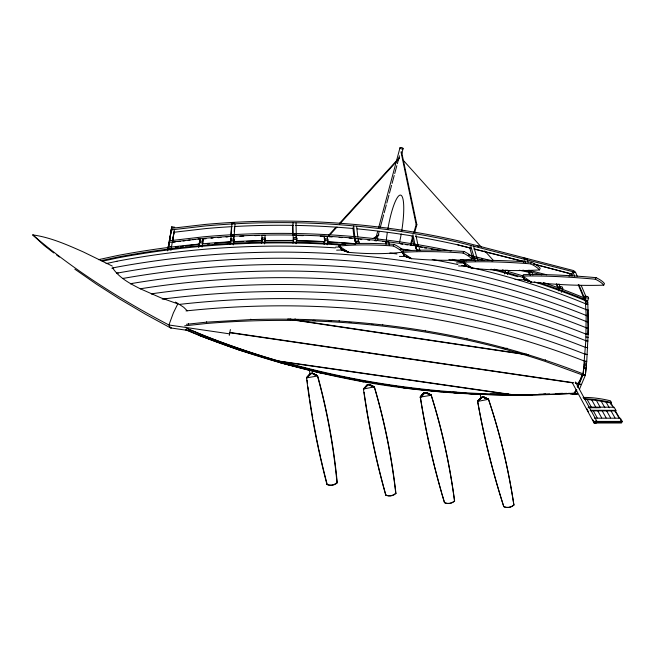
<?xml version="1.0" encoding="UTF-8"?>
<svg xmlns="http://www.w3.org/2000/svg" width="655" height="655" viewBox="0 0 655 655"><rect width="100%" height="100%" fill="white"/><g stroke="black" fill="none" stroke-linecap="round" stroke-linejoin="round"><path stroke-width="0.98" d="M588.436 328.065L587.781 302.192L587.543 301.308L585.349 300.85L586.168 315.301L585.832 340.559L583.089 374.734L579.233 383.928L581.501 384.395L585.357 375.209L586.741 361.421L588.436 328.065L586.209 327.606M264.947 239.28L265.062 235.366L261.935 235.399M264.546 243.881L265.398 238.273L262.295 237.781L261.288 242.768M261.861 241.654L261.967 235.317M261.435 243.398L262.295 237.781M587.862 333.919L587.92 310.314M186.454 324.307L206.612 322.145L250.799 319.583L250.816 319.149M233.483 240.18L233.761 236.578M234.187 231.518L234.547 226.769M233.696 241.318L234.064 236.414L230.953 236.635M235.03 224.166L234.171 235.53L231.084 235.047L232.075 222.733L234.089 223.06M233.237 244.896L234.089 239.329L230.969 238.838L230.249 242.784M230.756 235.775L231.526 226.286M230.765 242.899L231.059 236.553M230.118 244.413L230.969 238.838M585.357 375.209L583.089 374.734L585.357 375.2L586.381 365.244L585.889 363.263M206.612 322.145L206.661 321.703M202.346 243.382L202.952 238.461L203.312 240.229M202.329 244.381L202.551 242.579M202.772 240.77L203.001 238.969L206.006 238.707M202.043 247.033L202.911 241.425L199.775 240.942L198.743 247.549M188.378 324.094L188.435 323.66M199.235 243.742L199.865 238.821M199.538 245.085L200.021 238.731L198.039 238.993M524.041 278.023L524.598 279.759L531.344 282.092A1964.378 663.81 48.1 0 0 603.713 285.171L604.483 283.615A11.061 3.185 25 0 0 597 278.088L596.034 277.654A1226.807 184.08 20.7 0 0 523.402 274.642L522.682 276.05L524.139 279.194M465.451 265.406L463.707 262.172L464.452 260.755A1214.337 181.222 21.1 0 1 531.467 262.287L532.425 262.721A11.045 3.087 26.1 0 1 540.219 268.362L539.417 269.934A2198.933 621.276 47.2 0 1 472.673 268.329L465.926 265.987L465.345 264.235M403.079 250.988A1196.145 174.263 21.8 0 1 463.896 251.454L464.837 251.888A11.037 2.907 27.3 0 1 472.943 257.611L472.116 259.192A2433.341 563.668 45.7 0 1 411.553 258.643L404.831 256.293L404.225 254.525M167.631 250.865L168.36 246.223L171.495 246.706M168.163 248.351L168.892 243.717M169.023 245.011L169.317 243.046M169.612 241.081L169.899 239.116M170.194 237.159L171.512 228.317L205.474 224.411A551.002 364.286 -0.8 0 1 458.394 240.819L573.796 270.638L575.082 272.259L458.803 242.366A552.05 364.475 -0.8 0 0 205.293 225.95L171.233 229.905M169.006 245.412L169.293 243.447M169.588 241.49L171.774 226.786L174.811 227.26M230.388 329.563L229.275 335.376M170.922 250.349L172.249 242.375M172.74 240.974L174.107 231.739M354.764 241.196L355.198 238.543L358.277 238.829L358.613 241.769M172.511 240.827L174.369 229.856M172.625 240.442L173.984 232.451M202.403 244.413L202.911 241.425M171.774 226.786L168.081 247.852L171.217 248.343M168.155 247.958L171.111 230.969M233.532 242.35L234.089 239.329M264.997 240.27L265.398 238.273M293.153 240.614L293.808 237.642L296.895 238.133L296.052 243.709M292.957 243.226L293.808 237.642M296.461 240.107L296.895 238.133M324.004 242.8L324.954 238.813L328.024 239.304L327.197 244.839M324.119 244.356L324.954 238.813M355.485 244.192L356.238 241.245L359.292 241.736L359.48 243.357L356.418 242.866L356.238 241.245M375.577 239.206L377.681 231.338M378.729 227.408L399.992 147.776M378.385 234.531L379.18 231.583M380.227 227.645L383.658 214.856M384.182 212.883L386.294 205.015M386.818 203.05L388.931 195.182M389.455 193.209L391.567 185.34M392.091 183.375L394.204 175.499M394.728 173.534L396.84 165.666M397.364 163.693L399.476 155.825M401.769 153.581L403.087 148.669A1.613 0.663 14.6 0 0 400.991 147.465A1.613 0.663 14.6 0 0 400.541 148.538A1.613 0.663 14.6 0 0 403.087 148.669M415.491 247.729L415.974 246.002L418.971 246.46L419.781 250.398M410.505 244.299L412.486 237.421M413.894 232.509L416.162 224.64L400.999 151.903M411.201 244.413L412.896 238.518M414.599 232.615L416.867 224.755L401.621 152.009M481.048 397.47L477.642 401.433A1172.27 838.695 22.7 0 0 503.752 506.528L504.645 507.085A9.686 9.366 45.7 0 0 513.905 505.062A630.241 527.209 -69.2 0 0 488.581 399.591L483.562 396.889L480.942 397.626L483.513 396.873L487.762 399.19M504.497 273.896L505.832 270.048M507.437 274.363L508.788 270.515L506.814 270.204M558.543 288.282L559.264 286.399L562.154 286.857L562.817 288.536L561.368 292.302M558.838 290.91L559.927 288.077L559.264 286.399M569.072 276.279L570.178 273.438M571.086 276.009L572.429 272.455M473.802 258.84L474.154 257.955L474.941 260.69M583.924 298.958L585.062 296.125L587.92 296.576L588.649 298.262L587.126 302.045M584.645 300.645L585.775 297.812L585.062 296.125M575.786 390.192L574.828 393.319C503.769 397.724 432.234 394.089 362.117 381.595M577.276 386.63L582.058 375.2M574.828 393.319L576.318 389.75M577.44 387.08L582.606 374.75M576.785 389.774L575.262 393.409L568.712 393.409L573.076 394.138L577.514 393.868L575.262 393.409L577.514 393.868L572.061 393.688M577.923 387.048L579.069 384.329L578.602 382.34M579.421 389.332L581.329 384.796L579.069 384.329M473.753 259.724L474.466 258.054L477.331 258.725L477.814 260.379M594.519 423.015L595.215 421.411L622.25 421.411L621.529 423.007L594.519 423.015L592.775 419.79M599.26 422.434L599.456 421.992M610.706 404.029L611.402 402.448L610.468 400.819A86.329 51.327 25.8 0 0 586.692 397.446L583.048 397.429M603.738 422.434L603.935 421.992M608.208 422.434L608.405 421.992M615.217 411.938L615.921 410.349L614.128 407.214L588.436 407.123M612.671 422.434L612.867 421.992M617.125 422.434L617.321 421.992M620.391 419.585L621.562 422.434L594.773 422.442M524.025 278.817L522.682 276.05L531.344 282.092L524.909 279.914L522.682 276.05A1227.38 183.203 20.7 0 1 595.264 279.21L596.034 277.654M465.328 265.038L463.707 262.172L472.673 268.329L466.245 266.151L463.707 262.172A1214.91 180.289 21.2 0 1 530.656 263.859L531.467 262.287M528.544 273.2L528.994 272.349L519.333 270.22M341.427 249.399L339.094 246.051L348.624 252.339L342.278 250.153L339.094 246.051A1174.407 162.448 22.6 0 1 393.221 245.977L394.154 246.411A11.053 2.645 28.3 0 1 402.571 252.191A2662.51 495.966 43.8 0 1 348.624 252.339L341.935 249.989L339.094 246.051L339.888 244.618A1173.842 163.488 22.5 0 1 394.089 244.381L395.022 244.823A11.045 2.661 28.3 0 1 403.423 250.611L402.301 252.412A1196.718 173.28 21.8 0 1 463.052 253.035L463.896 251.454M393.221 245.977L394.089 244.381M310.093 373.997C310.421 372.564 313.835 373.8 312.623 373.227L310.11 373.825L306.532 377.861A1151.981 866.467 22 0 0 326.902 484.307L327.213 484.512A1149.721 865.14 22 0 1 322.71 466.499M479.435 399.763L481.138 397.781M503.81 506.7A1169.969 837.458 22.7 0 1 477.732 401.744L481.089 397.438M422.475 395.645L420.264 397.118C423.122 391.035 427.355 391.944 431.252 395.26A635.571 521.118 -67.7 0 1 454.619 501.075A9.604 9.424 62.5 0 1 445.384 503.114L444.426 502.541A1162.003 846.227 22.6 0 1 420.264 397.118L423.752 393.098L420.436 397.429A1159.735 844.966 22.6 0 0 426.708 432.046M364.835 388.047L367.168 385.377M306.859 378.205L306.532 377.861L310.126 373.792M428.657 394.408L431.252 395.26L420.264 397.118L423.941 392.984M513.905 505.062L513.856 504.89A631.101 527.799 -69.2 0 0 488.507 399.28L477.642 401.433L481.294 397.323M369.674 384.788L367.136 384.894L363.419 389.054A1155.526 855.569 22.4 0 0 385.68 494.943L386.712 495.524A9.612 9.424 -85.3 0 0 395.947 493.461A642.227 515.837 -66.3 0 0 374.48 387.187L369.445 384.452L374.48 387.187L372.769 386.614M326.902 484.307L328.016 484.905A9.702 9.366 -69.9 0 0 337.268 482.817A650.071 511.088 -65 0 0 317.683 375.978L306.532 377.861L310.29 373.669M329.432 235.35L336.998 227.039M339.74 224.01L399.525 158.273M328.343 235.595L335.909 227.285M339.347 223.511L399.173 157.798M337.268 482.817L336.981 482.604A650.996 511.62 -65 0 0 317.372 375.626L311.567 373.26L306.532 377.861L310.535 373.546M367.389 384.78L363.664 389.381M423.752 393.098L424.08 393.409L420.436 397.429L423.13 394.736M454.619 501.075L454.496 500.895A636.447 521.683 -67.7 0 0 431.096 394.949L425.259 392.591L420.264 397.118L424.211 392.869M483.513 396.873L488.507 399.28L482.629 396.938L477.642 401.433L481.572 397.208M306.532 377.861L311.567 373.26M420.264 397.118L425.259 392.591M477.642 401.433L482.629 396.938M369.379 384.444L374.251 386.859L368.429 384.501L363.419 389.054L374.251 386.859A643.12 516.386 -66.3 0 1 395.743 493.272L395.947 493.461M343.457 249.948L336.637 250.169M367.136 384.894L363.419 389.054L368.429 384.501M374.013 238.51L378.369 235.898M372.924 238.543L379.032 234.891M426.192 392.91L431.252 395.26L428.395 394.212M98.438 259.683L117.278 255.573A571.987 370.198 -0.9 0 1 169.023 247.385M100.968 260.69L116.868 257.227A573.1 370.37 -0.9 0 1 345.545 244.536M102.27 261.263L117.155 258.029A572.323 369.829 -0.9 0 1 340.363 244.995M106.061 263.613L116.991 261.239M111.825 268.19L116.803 267.109C273.348 238.469 438.891 249.882 586.97 309.954M74.809 269.148L96.449 284.164L119.783 299.073L145.598 314.294L170.488 327.885L171.463 327.893M574.631 391.854L575.139 393.27L571.692 393.524M173.248 242.244L175.229 241.982M178.201 241.589L180.182 241.335M183.163 240.942L185.144 240.68M188.116 240.295L190.106 240.033M193.078 239.64L195.059 239.378M175.327 247.287L178.332 246.894M180.33 246.632L183.326 246.239M185.332 245.977L199.325 244.151M173.804 232.288L205.727 228.579A549.537 362.698 -0.8 0 1 232.124 226.638M169.342 240.778L203.967 236.774A559.427 365.752 -0.9 0 1 451.066 250.955M169.064 242.383L203.779 238.371A560.508 365.932 -0.9 0 1 440.684 250.366M140.989 288.708L140.285 288.781C130.026 283.607 119.145 277.884 112.685 268.001L113.2 267.969M123.656 278.391L122.567 278.514C277.433 251.127 440.799 263.015 587.257 321.916M132.171 283.525L130.386 283.721C282.813 257.988 443.14 270.49 587.158 328.122M162.178 299.147C304.411 280.979 452.073 294.455 585.857 347.543M586.888 334.476C446.022 278.334 289.575 265.259 140.285 288.781L161.138 297.935L179.339 304.403C316.201 288.978 457.567 303.797 586.029 354.584M185.995 310.92C320.41 296.74 458.958 311.714 585.103 361.355L582.754 375.086L545.206 361.404A563.996 349.385 -1 0 0 206.677 323.472L184.685 325.83M153.164 293.661L151.346 293.841C297.108 272.988 449.142 286.366 586.454 340.952M211.016 238.273L213.022 238.101M218.033 237.675L221.038 237.413M226.049 236.987L228.055 236.807M207.381 243.947L209.403 243.775M214.455 243.341L230.625 241.957M118.244 273.078L116.705 273.2C273.356 244.602 438.956 255.949 587.207 315.857M164.135 298.934L165.977 298.836M239.804 236.308L243.832 236.127M254.918 235.636L258.946 235.456M233.344 241.982L243.504 241.523M246.558 241.392L261.795 240.713M538.647 394.228L545.656 393.966M555.661 393.589L562.661 393.319M527.357 394.842L532.425 394.646M543.584 394.228L549.676 393.999M561.851 393.532L566.927 393.344M575.139 393.27L532.073 394.899A1881.831 1264.854 -76.4 0 1 204.483 335.769L186.241 328.073M264.767 240.688L293.244 240.401L293.162 235.022M250.799 319.583C363.582 316.242 477.675 332.486 582.983 373.849L582.811 373.399M594.969 421.992L621.759 421.984M335.704 247.074L340.715 247.074M594.462 418.185L620.416 418.209L622.25 421.411M588.092 407.697L599.587 407.738M590.155 410.276L615.921 410.349M590.695 410.857L615.438 410.922L619.433 417.906M508.567 394.081L490.3 393.917A1877.68 1262.774 -76.4 0 1 285.252 362.338L283.099 361.675M502.229 394.236L490.063 394.13L490.177 394.588L531.786 394.949L531.647 394.498M399.468 256.416L405.871 256.473L411.553 258.643L402.301 252.412L404.34 255.712M456.584 262.843L464.649 263.056M297.206 240.844L324.577 241.638L324.241 236.25L320.213 236.136M297.092 235.464L303.126 235.636M458.533 265.955L466.589 266.208M293.178 235.104L296.297 235.227L296.355 238.158M515.018 279.472L525.572 279.922L531.344 282.092L526.866 280.103M452.703 392.042L456.748 392.271M188.509 329.211C283.893 369.395 386.81 390.986 490.177 394.588M444.368 392.165L449.42 392.443M453.457 392.673L461.538 393.123M465.574 393.352L473.647 393.802M476.676 393.974L484.757 394.425M329.113 236.75L332.11 236.954M339.102 237.421L342.098 237.618M349.082 238.084L352.079 238.281M327.475 242.006L337.546 242.669M341.574 242.94L355.673 243.873L355.075 238.485M584.874 399.255L596.672 400.426L610.894 402.964L613.653 407.787M359.857 239.394L361.838 239.566M367.791 240.09L369.772 240.262M374.726 240.688L376.707 240.86M382.651 241.376L384.641 241.548M409.473 387.735L407.467 387.523L407.533 387.981M402.702 387.4L404.708 387.613M403.152 387.875L441.355 391.846M400.573 243.922L402.596 244.192M405.633 244.593L407.664 244.855M410.701 245.257L412.724 245.527M400.115 249.146L410.947 250.57M278.539 361.02L513.52 394.793M280.225 361.535L511.514 394.777M229.889 332.445L573.878 382.774M575.901 383.069L578.938 383.511L578.766 383.06M229.831 332.732L572.757 382.88M575.794 383.331L578.823 383.773L578.66 383.322M229.741 333.878L168.933 324.995A527.119 215.904 15.8 0 1 32.75 234.891C50.468 237.356 67.007 244.733 83.234 251.905L112.332 266.086M170.947 327.967L190.179 330.775M291.901 319.525L289.878 318.788M294.93 319.976L520.733 353.602M523.754 354.052L526.784 354.502L526.636 354.06M290.836 319.656L288.028 319.239L288.028 318.805M292.703 319.935L522.551 354.159M526.096 354.683L528.626 355.059L528.487 354.617M363.689 381.48L365.686 381.783M368.691 382.242L370.689 382.553M372.687 382.856L374.693 383.159M376.69 383.47L378.688 383.773M385.689 384.845L387.694 385.156M389.692 385.459L391.69 385.762M393.696 386.073L395.694 386.376M199.57 242.563L202.706 243.054M293.833 239.255L296.928 239.746M262.246 239.402L265.357 239.894M559.927 288.077L562.817 288.536M230.838 240.459L233.966 240.95M585.775 297.812L588.649 298.262M417.26 249.923L420.273 250.406M294.725 234.105L293.203 233.86L293.022 222.61M325.052 240.434L328.139 240.925M523.959 258.152L526.784 258.61L528.086 262.205M416.162 224.64L416.867 224.755M404.192 254.803L402.301 252.412L405.158 256.457L411.553 258.643L406.305 256.252M420.428 247.197L422.409 247.549M424.391 247.909L426.38 248.261M431.342 249.154L433.323 249.506M573.076 393.688L575.303 394.138M570.857 393.688L573.076 394.138M585.03 354.052L587.289 354.511M584.481 360.962L586.741 361.421M584.121 364.786L586.381 365.244M583.818 367.963L586.086 368.421M322.849 373.317L279.21 362.346M324.839 373.727L360.692 381.022M363.615 381.898C302.618 370.665 242.547 353.774 185.357 329.678M586.168 315.301L588.378 315.751M586.241 321.359L588.46 321.818M586.069 334.009L588.305 334.468M585.963 336.94L588.206 337.407M585.832 340.559L588.075 341.018M585.488 347.24L587.74 347.707M585.595 301.734L587.781 302.192M585.726 303.74L587.92 304.19M585.996 309.422L588.198 309.872M471.698 257.325L484.168 260.469M468.391 254.983L492.462 260.96M415.491 236.504A549.537 362.698 -0.8 0 1 457.804 244.864L470.437 248.008M474.326 248.974L524.237 261.591M522.886 270.163L541.726 274.797M524.344 261.763L473.86 248.982M528.782 270.228L546.663 274.773M322.743 373.587L282.051 363.206L238.731 349.86L198.449 335.196M572.568 275.853L571.807 274.052L533.776 264.047M457.804 244.864L471.027 248.253M571.815 274.118L533.768 264.039M568.827 393.287L570.914 393.851M516.042 352.03L518.858 352.889M245.191 351.407L250.005 352.889M253.853 354.077L260.6 356.156M264.448 357.352L271.186 359.423M314.31 374.84L316.84 375.692M485.265 398.396L487.754 399.288M197.245 334.386L200.119 335.425M205.867 337.522L214.496 340.657M220.244 342.753L228.865 345.889M233.655 347.633L237.495 349.033M241.539 350.703L201.216 336.04L186.028 329.629M370.73 385.795L374.48 387.187L369.428 384.87M466.933 266.159L472.673 268.329L469.119 266.732M343.015 250.169L348.624 252.339L344.317 250.341M484.937 398.125L487.672 399.223L483.39 397.282M425.865 393.065L431.252 395.26M370.943 385.721L374.48 387.187M526.8 280.16L531.344 282.092M468.161 266.397L472.673 268.329M482.972 396.889L488.507 399.28L483.275 396.865M406.206 256.326L411.553 258.643M425.611 392.541L431.096 394.949L426.389 392.869M344.235 250.406L348.624 252.339M368.79 384.452L374.251 386.859L369.109 384.428M311.936 373.211L317.372 375.626L312.623 373.227M595.264 279.21L596.222 279.644A11.061 3.169 25 0 1 603.713 285.171M530.656 263.859L531.614 264.293A11.045 3.07 26.2 0 1 539.417 269.934M463.052 253.035L464.002 253.469A11.045 2.89 27.3 0 1 472.116 259.192M313.524 374.046L316.848 375.585L313.729 373.972M425.922 392.525L431.096 394.949L426.176 392.533M503.752 506.528L504.587 506.913A9.694 9.375 45.7 0 0 513.856 504.89M312.271 373.194L317.372 375.626L312.558 373.211M385.68 494.943L386.491 495.327A9.62 9.432 -85.2 0 0 395.743 493.272M175.344 302.086L178.004 303.478L173.387 312.869L168.933 324.995L170.488 327.885M179.339 304.403L183.711 307.277L187.24 310.789M56.707 255.098L59.449 257.038M53.726 252.936L43.86 245.24L32.75 234.891M403.431 160.475L481.302 247.05M484.716 250.849L493.6 260.715M342.278 250.153L339.094 246.051L340.731 247.877M339.094 246.051L340.715 247.967M444.426 502.541L444.565 502.721A1159.735 844.966 22.6 0 1 441.937 493.788M404.209 255.335L402.301 252.412L404.168 254.926M402.301 252.412L405.158 256.457M466.245 266.151L463.707 262.172L465.312 264.505M463.707 262.172L465.287 264.628M523.55 277.63L522.682 276.05L523.566 277.548M522.682 276.05L524.909 279.914M610.755 403.488L611.737 405.216M615.176 411.242L619.106 418.127M605.973 401.949L609.265 407.77M611.041 410.906L615.004 417.906M601.134 401.097L604.876 407.754M606.636 410.898L610.575 417.898M596.377 400.385L600.471 407.746M602.223 410.881L606.129 417.898M591.694 399.828L596.058 407.729M597.794 410.873L601.675 417.89M587.093 399.411L591.637 407.713M593.365 410.865L597.213 417.89M575.417 381.955L596.901 421.353M586.774 408.72L588.485 411.872M572.257 382.684L594.101 423.024M577.407 276.582L575.491 272.095L572.74 271.661L574.631 276.14M581.255 285.539L585.857 296.338M578.774 284.516L584.489 298M578.242 284.761L584.088 298.598M558.944 283.91L560.377 287.512M556.758 283.762L558.527 288.265M556.292 284.155L557.765 287.93M532.883 275.026L531.852 272.202L529.175 271.317L530.525 275.092M524.278 259.052L525.564 262.647M528.994 272.349L529.952 275.026M523.075 260.625L523.722 262.418M545.271 359.71L545.427 360.152M478.469 247.418L478.011 245.862M482.186 259.994L481.712 258.381M506.888 348.075L507.019 348.517M473.557 246.067L476.889 257.603M474.466 258.054L475.407 261.361M470.675 245.609L473.68 256.171M469.586 247.164L472.304 256.793M479.951 393.671L480.942 397.626M466.818 338.234L466.925 338.668M578.766 381.939L579.233 383.928M171.504 228.366L171.888 230.102M448.667 391.813L448.765 392.271M415.9 235.088L418.046 245.568M415.974 246.002L416.965 250.922M415.761 245.928L416.67 250.447M415.532 246.845L415.892 248.654M412.969 234.621L415.073 245.093M412.044 236.218L413.755 244.814M309.291 369.903L310.061 373.907M425.316 330.292L425.398 330.734M389.307 245.109L388.833 242.162L385.811 241.703L386.123 243.668M385.631 241.638L386.049 244.34M377.591 237.487L377.886 239.493M382.659 324.356L382.716 324.79M356.639 226.573L357.835 236.979M357.982 240.123L358.187 241.924M355.198 238.543L355.739 243.439M353.667 226.09L354.92 237.446M354.953 239.419L355.157 241.212M352.914 227.727L353.946 237.216M587.469 303.814L587.248 301.456A572.323 369.829 -0.9 0 0 534.193 281.822M339.151 320.491L339.184 320.925M327.606 239.37L327.41 236.43L324.299 236.308L324.61 241.204M327.173 237.519L327.295 239.312M296.027 223.011L296.256 234.351M296.085 235.432L296.134 238.125M295.094 318.739L295.102 319.173M292.457 225.132L292.597 234.596M583.564 398.592A133.751 81.318 27.3 0 1 611.402 402.448M296.076 319.935A563.636 349.352 -1 0 1 298.082 319.967M313.123 320.369A563.636 349.352 -1 0 1 315.129 320.442M329.121 321.073A563.636 349.352 -1 0 1 331.119 321.179M349.254 322.366A563.636 349.352 -1 0 1 351.285 322.522M371.508 324.331A563.636 349.352 -1 0 1 373.514 324.536M502.819 348.149A563.636 349.352 -1 0 1 505.693 348.927M322.473 465.5A1149.721 865.14 22 0 1 320.86 458.533M320.631 457.534A1149.721 865.14 22 0 1 318.879 449.592M318.666 448.601A1149.721 865.14 22 0 1 316.807 439.693M316.611 438.703A1149.721 865.14 22 0 1 313.606 422.95M313.426 421.967A1149.721 865.14 22 0 1 313.074 420.002M312.73 418.046A1149.721 865.14 22 0 1 309.733 399.501M309.447 397.552A1149.721 865.14 22 0 1 307.956 386.892M307.457 383.028A1149.721 865.14 22 0 1 307.089 380.129M336.981 482.604A9.719 9.383 -69.8 0 1 327.705 484.692M385.901 495.131A1153.275 854.276 22.4 0 1 383.683 487.058M383.437 486.157A1153.275 854.276 22.4 0 1 371.205 433.897M371.008 432.922A1153.275 854.276 22.4 0 1 367.922 416.375M367.75 415.409A1153.275 854.276 22.4 0 1 364.074 392.255M441.683 492.896A1159.735 844.966 22.6 0 1 434.74 467.162M434.486 466.18A1159.735 844.966 22.6 0 1 426.904 433.02M454.496 500.895A9.612 9.432 62.5 0 1 445.244 502.934M116.991 261.23A572.773 369.346 -0.9 0 1 335.335 247.86M389.872 253.043A572.773 369.346 -0.9 0 1 396.995 253.976M432.218 259.519A572.773 369.346 -0.9 0 1 457.878 264.555M461.783 265.39A572.773 369.346 -0.9 0 1 470.511 267.346M471.502 267.576A572.773 369.346 -0.9 0 1 586.618 304.215M448.896 259.544A572.323 369.829 -0.9 0 1 464.534 262.86M490.931 269.213A572.323 369.829 -0.9 0 1 517.908 276.738M234.162 226.524A549.537 362.698 -0.8 0 1 293.293 225.369M295.331 225.402A549.537 362.698 -0.8 0 1 353.078 228.489M357.098 228.857A549.537 362.698 -0.8 0 1 412.486 235.996M452.147 259.355A573.1 370.37 -0.9 0 1 463.879 261.861M494.206 269.213A573.1 370.37 -0.9 0 1 522.174 277.163M538.418 282.33A573.1 370.37 -0.9 0 1 587.74 300.751M171.037 247.131A571.987 370.198 -0.9 0 1 199.382 244.078M202.428 243.807A571.987 370.198 -0.9 0 1 230.986 241.769M233.033 241.662A571.987 370.198 -0.9 0 1 262.442 240.606M265.447 240.549A571.987 370.198 -0.9 0 1 293.489 240.557M296.51 240.606A571.987 370.198 -0.9 0 1 325.085 241.621M328.139 241.785A571.987 370.198 -0.9 0 1 355.501 243.734M401.883 249.056A571.987 370.198 -0.9 0 1 410.972 250.398M460.522 259.585A571.987 370.198 -0.9 0 1 466.352 260.87M502.369 269.901A571.987 370.198 -0.9 0 1 505.242 270.703M508.1 271.514A571.987 370.198 -0.9 0 1 523.525 276.091M543.445 282.551A571.987 370.198 -0.9 0 1 559.665 288.306M561.589 289.019A571.987 370.198 -0.9 0 1 584.244 297.91M387.817 229.381A36.279 6.992 -80.6 0 1 400.492 195.092A36.279 6.992 -80.6 0 1 401.72 231.043M401.228 233.958A36.279 6.992 -80.6 0 1 399.525 242.465M386.319 240.36A36.279 6.992 -80.6 0 1 387.334 232.41M594.986 423.367A1.646 1.056 -24.7 0 0 597.033 421.599A1.646 1.056 -24.7 0 0 594.486 421.599A1.646 1.056 -24.7 0 0 594.986 423.367"/></g></svg>
